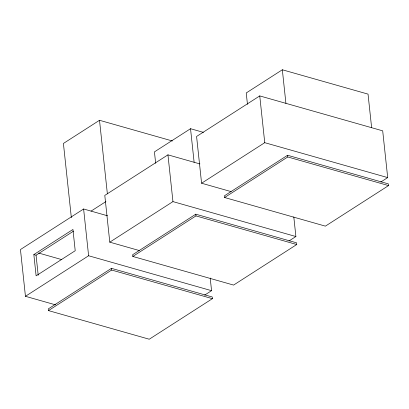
<?xml version="1.0" encoding="UTF-8"?>
<svg xmlns="http://www.w3.org/2000/svg" width="409" height="409" viewBox="0 0 409 409"><rect width="100%" height="100%" fill="white"/><g stroke="black" fill="none" stroke-linecap="round" stroke-linejoin="round"><path stroke-width="0.61" d="M172.363 140.977L99.51 120.282L63.415 143.452L71.345 217.665M203.391 132.363L190.533 128.712L154.438 151.882L155.66 163.303M371.633 127.741L368.039 94.121L282.333 69.775L246.238 92.95L247.46 104.367M107.587 215.804L83.615 208.994L20.45 249.546L25.445 296.305L55.568 304.863M199.919 163.927L167.951 154.847L104.791 195.4L109.786 242.164L139.295 250.543M380.738 182.066L387.696 177.598L382.696 130.839L259.751 95.916L196.586 136.468L201.586 183.227L231.09 191.611M91.064 211.105L105.926 201.565M33.845 254.577L72.945 229.469L75.215 250.727L36.115 275.83L33.845 254.577L36.058 255.206L73.554 231.131M25.445 296.305L88.61 255.758L211.56 290.681L210.211 278.043M109.786 242.164L172.951 201.611L295.896 236.535L293.805 216.944M201.586 183.227L264.746 142.675L387.696 177.598M111.447 268.345L48.288 308.897L48.466 310.595L149.249 339.225L212.414 298.672L212.23 296.97L111.447 268.345L111.631 270.042L48.466 310.595M195.788 214.198L132.623 254.751L132.807 256.448L233.59 285.078L296.75 244.526L296.571 242.823L195.788 214.198L195.967 215.901L132.807 256.448M287.583 155.267L224.423 195.814L224.602 197.516L325.385 226.141L388.55 185.594L388.366 183.892L287.583 155.267L287.767 156.964L224.602 197.516M204.602 295.145L211.56 290.681M288.938 241.003L295.896 236.535M287.767 156.964L388.55 185.594M195.967 215.901L296.75 244.526M111.631 270.042L212.414 298.672M38.594 253.028L61.314 259.48M282.333 69.775L285.922 103.395M259.751 95.916L264.746 142.675M190.533 128.712L194.127 162.327M167.951 154.847L172.951 201.611M99.51 120.282L107.373 193.861M83.615 208.994L88.61 255.758M36.058 255.206L38.201 275.211"/></g></svg>
